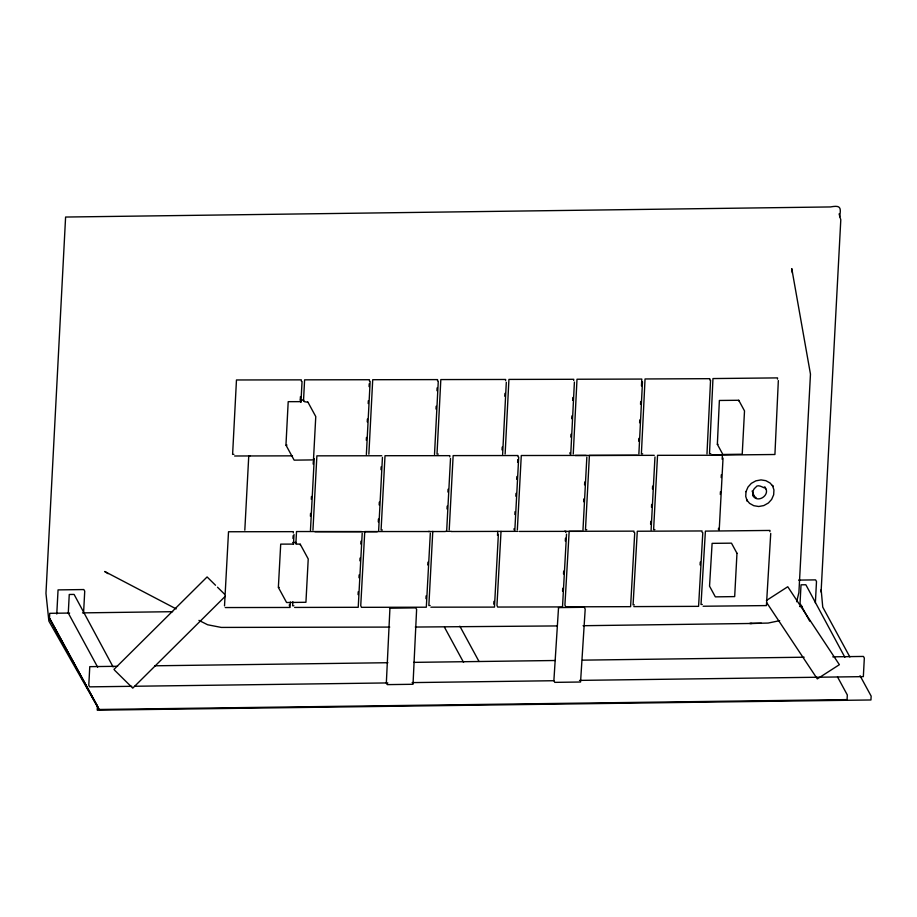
<?xml version="1.0" encoding="UTF-8"?>
<svg xmlns="http://www.w3.org/2000/svg" width="917" height="917" viewBox="0 0 917 917"><rect width="100%" height="100%" fill="white"/><g stroke="black" fill="none" stroke-linecap="round" stroke-linejoin="round"><path stroke-width="1.38" d="M839.617 216.79C841.302 207.288 840.534 205.076 830.447 206.944L65.6 217.042L45.965 593.345L48.876 621.096L97.787 707.248M97.259 709.552L97.374 706.48L49.128 617.852L97.718 706.583M722.756 454.27L717.358 444.321L719.375 400.465L738.747 400.27L744.512 410.896L742.22 454.236L723.524 454.477M777.478 379.134L777.536 377.896L712.967 378.561L709.494 453.686L710.79 453.674M778.338 380.589L774.922 454.5L711.649 455.153M244.816 530.186L248.759 455.898L250.032 455.887M312.949 530.118L316.881 455.841L381.724 455.749M449.215 529.9L453.147 455.611L517.99 455.531L517.922 456.769M517.337 529.808L521.28 455.52L586.123 455.428M573.251 453.926L576.999 379.237L641.808 379.065L641.453 385.942M638.702 441.192L638.84 438.36M639.619 422.771L639.757 419.94M640.536 404.351L640.674 401.52M706.984 453.858L710.56 380.2M434.509 454.465L438.28 381.208M502.046 449.938L502.195 447.106M504.786 396.224L504.935 393.393M502.631 454.351L506.31 382.274M569.95 453.869L570.019 452.631M570.81 437.077L570.947 434.245M571.738 418.691L571.887 415.871M572.678 400.316L572.816 397.485M570.752 454.236L574.409 382.091M638.874 454.075L642.485 381.816M718.447 529.522L718.515 528.284M738.712 400.878L738.747 400.27M56.774 614.035L58.058 589.895L83.848 589.551L84.731 591.19L83.596 612.556M113.112 666.957L74.094 594.422L69.256 594.48L68.282 613.049L97.672 667.198M289.359 605.793L289.417 604.555M300.295 399.422L300.444 396.591M300.948 402.425L302.048 381.461M292.844 601.724L292.638 605.782L293.921 605.77M295.859 544.01L296.523 531.539L361.481 531.551M303.504 400.821L304.604 379.844L369.436 379.73L369.356 380.945M307.642 402.208L304.272 401.646L303.55 400.018L300.26 400.007M310.404 516.202L310.554 513.394M311.299 499.307L311.448 496.487M313.167 464.105L313.316 461.285M310.45 530.496L314.256 458.649M366.307 440.252L366.456 437.432M367.247 421.9L367.396 419.069M368.198 403.537L368.347 400.718M369.07 386.596L369.219 383.776M366.364 454.545L370.159 381.346M378.285 521.876L378.434 519.056M379.168 504.946L379.317 502.115M380.991 469.664L381.14 466.833M378.641 530.519L382.446 457.354M436.022 409.074L436.171 406.254M436.973 390.711L437.111 387.891M447.038 508.958L447.175 506.138M447.92 492.062L448.069 489.254M446.705 530.29L450.511 458.477M514.059 529.831L514.116 528.593M514.861 514.517L515.01 511.697M515.835 496.2L515.984 493.392M516.73 479.304L516.879 476.485M517.624 462.409L517.773 459.589M514.838 530.209L518.713 457.159M583.67 501.725L583.82 498.905M584.565 484.818L584.714 481.998M582.971 530.152L586.846 457.067M650.6 524.157L650.749 521.337M651.494 507.25L651.643 504.442M652.468 488.944L652.617 486.125M651.104 530.003L654.967 456.975M720.303 494.481L720.453 491.672M721.198 477.585L721.335 474.765M722.16 459.279L722.378 455.245L657.535 455.325L653.603 529.613L654.898 529.602M719.226 529.911L723.032 458.087M815.362 602.893L816.497 581.516L815.603 579.876L798.627 580.106M844.878 657.283L805.86 584.748L801.022 584.817L800.037 603.386L809.688 621.153M292.981 538.508L293.131 535.688M290.334 601.999L290.07 607.455L225.238 607.558M293.474 544.32L294.013 534.473M300.134 544.813L300.18 544.102L296.776 544.113L296.053 542.474L292.775 542.474M358.066 594.606L358.226 591.786M358.983 577.733L359.132 574.925M359.888 560.872L360.049 558.063M360.805 544.01L360.954 541.202M425.958 598.686L426.107 595.878M427.78 564.975L427.93 562.167M493.77 604.177L493.919 601.369M497.507 535.39L497.736 531.367M498.378 534.267L494.469 607.111L430.875 607.18M821.082 592.084L840.797 219.816L839.089 213.89M562.568 591.133L562.717 588.267M563.508 573.962L563.668 571.108M565.308 541.064L565.468 538.199M566.511 534.164L562.511 606.916L497.679 607.054L496.957 605.358L501.026 531.39M700.095 564.929L700.267 562.075M224.516 605.896L228.516 531.757L293.348 531.654L293.28 532.88M362.204 533.224L358.226 607.295L294.644 607.432M368.863 454.213L372.715 379.718L437.558 379.604L437.478 380.83M430.325 533.132L426.313 607.214L361.47 607.329L360.748 605.633L364.76 531.551L445.341 531.539M432.778 531.367L428.858 605.518L430.153 605.507M449.777 456.884L449.857 455.657L385.014 455.715L381.082 529.992L382.378 529.98M505.129 454.007L508.924 379.42L573.755 379.294L573.675 380.509M565.778 532.479L565.858 531.252L564.563 531.264M633.899 532.353L633.968 531.138L569.159 531.31L564.918 605.048L565.755 606.836L630.598 606.664L634.724 532.846M709.724 379.902L709.792 378.675L645.041 378.962L641.384 453.846L642.668 453.8M701.975 532.169L702.044 530.954L637.292 531.241L633.074 604.888L634.358 604.876M702.8 532.697L698.582 606.343L633.807 606.607M769.89 531.665L769.971 530.439L705.402 531.115L701.012 604.463L702.296 604.452M770.727 533.453L766.417 605.587L703.133 606.24M301.246 381.071L301.326 379.856L236.471 379.97L232.609 454.385L233.892 454.339M505.576 380.67L505.657 379.466L440.825 379.581L436.996 454.098L438.292 454.087M796.655 601.735L798.902 592.52L810.468 374.125L791.772 268.647L792.391 273.014M225.307 596.256L132.759 688.14L114.9 670.51L113.995 669.376L207.093 576.942L215.529 585.264M766.371 600.532L787.76 586.742L839.376 664.687L817.299 678.889L766.612 602.515M779.668 620.66L768.125 623.067L749.751 623.468L761.397 623.262M717.358 444.321L718 444.298M751.94 623.457L583.063 625.715M69.623 613.049L49.736 613.313L49.495 617.955L99.196 709.483L847.079 699.602L847.319 694.96L837.508 676.895M82.507 612.877L172.625 611.685M799.567 606.481L802.283 606.446M117.594 666.292L89.774 666.659L88.789 685.228L89.671 686.856L131.796 686.306M154.778 665.799L387.925 662.716M413.67 662.372L555.278 660.504M582.455 660.148L804.152 657.214M832.762 656.836L863.447 656.434L864.33 658.062L863.344 676.631L579.498 680.391M134.661 686.26L387.834 682.924M412.146 682.603L553.753 680.723M97.271 710.182L870.944 699.969L871.15 696.106L860.043 675.703M654.257 455.336L589.402 455.428L585.47 529.705L586.765 529.694M428.308 531.459L429.603 531.447M557.376 625.933L415.286 627.045M575.268 455.485L637.51 455.302M286.998 445.077L285.955 445.077L288.202 401.669L300.982 401.646L300.34 400.179M234.603 455.99L292.489 455.841M451.21 531.528L517.876 531.344M519.331 531.436L581.607 531.344M293.486 544.102L280.705 544.125L278.367 587.373L279.169 587.373M389.748 627.09L221.261 627.423L207.632 624.764L198.943 620.385M445.41 531.356L451.084 531.356M314.944 531.722L377.277 531.757M756.101 497.656L752.639 495.191C757.213 504.327 771.518 494.63 764.709 486.916L765.626 488.83M176.179 608.899L104.721 571.486L108.08 573.675M217.501 587.212L224.424 594.044M763.953 487.363C765.5 489.369 757.809 483.053 755.78 487.225C753.017 489.105 751.848 493.163 753.866 495.593L752.146 490.985M849.876 656.996L822.744 607.111L821.162 589.654M459.841 626.173L479.029 661.501M444.493 627.251L463.555 662.361M307.78 401.864L315.769 416.57L313.476 459.898L294.139 460.151L286.058 445.295M300.283 544.32L308.227 558.946L305.934 602.274L286.597 602.526L278.47 587.591M99.082 709.082L99.185 709.712M389.931 608.212L386.332 683.096L387.226 684.621L413.017 684.277L416.616 609.392L415.722 607.868L389.931 608.212M736.97 553.272L734.677 596.6L715.34 596.864L709.54 586.169L712.108 543.357L731.479 543.162L736.97 553.272M745.991 491.661L745.739 496.475L747.275 501.14L746.564 499.776L749.567 503.364L753.785 505.691L758.726 506.505L763.792 505.576L768.389 502.997L771.633 499.433L773.661 494.813L773.937 489.942L772.435 485.38L773.077 486.514L770.131 483.053L765.878 480.68L761.007 479.9L755.849 480.852L751.344 483.351L748.008 487.042L745.991 491.661M558.533 607.604L553.891 680.494L554.762 682.363L580.553 682.019L585.195 609.129L584.312 607.272L558.533 607.604"/></g></svg>
